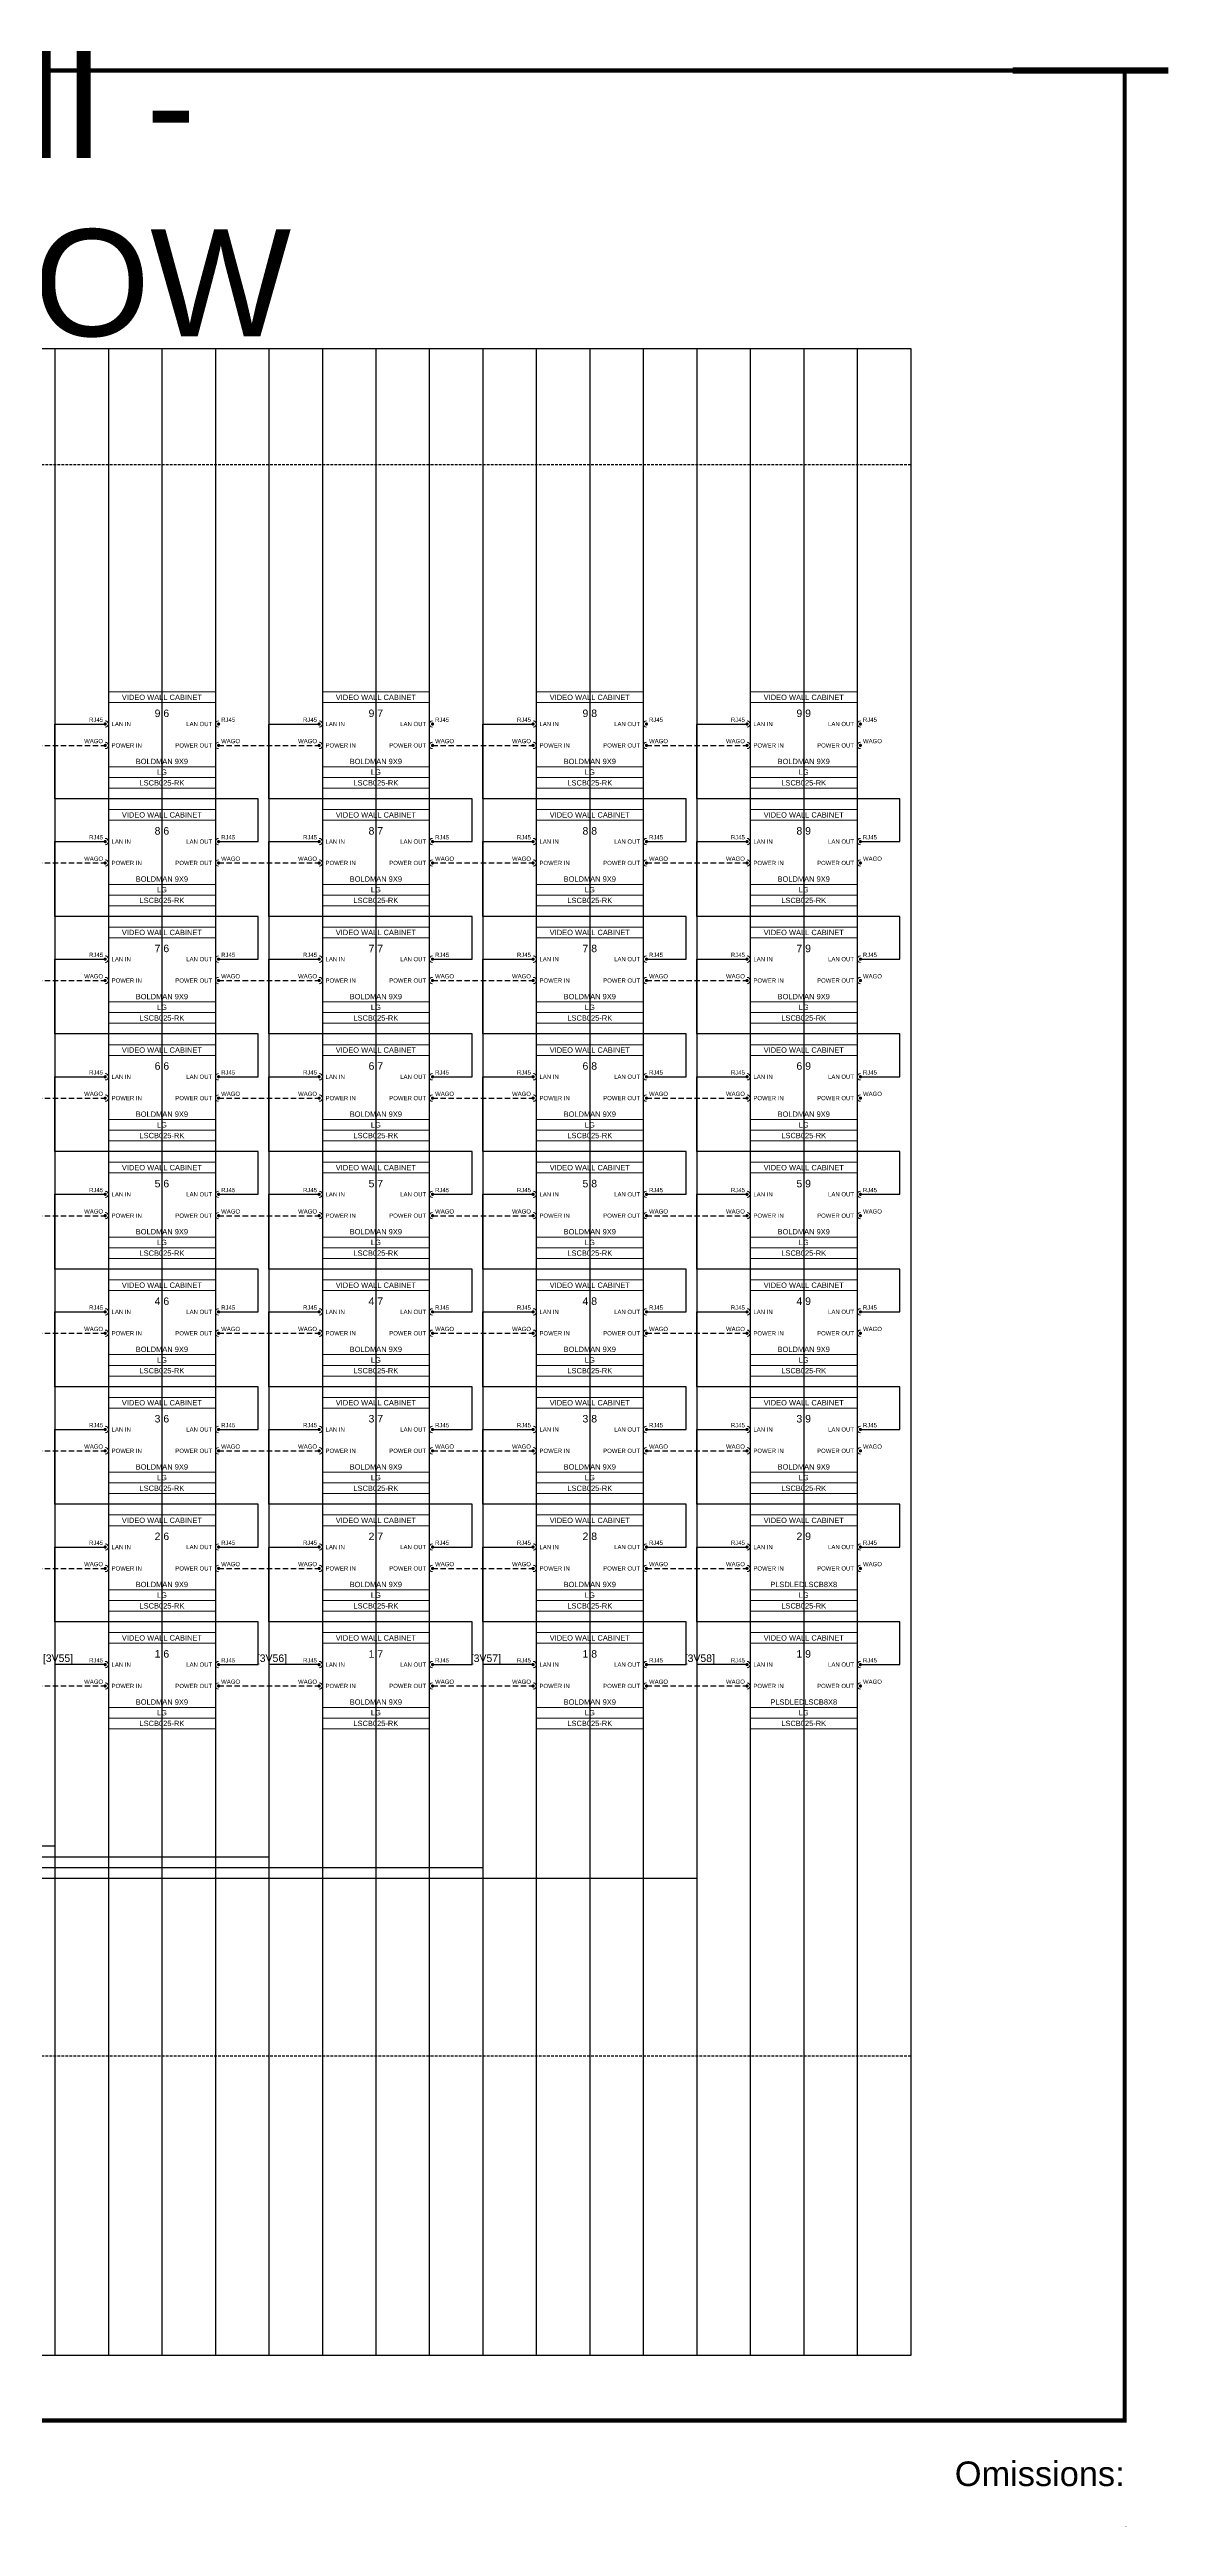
# Model space of a CAD drawing. Header units: millimetres. Extents: x -71336 to -35435, y -26189 to 22712.
# Drawn here: x -47848 to -47323, y -992 to 167 of the extents above; entities that cross this region are included whole.
import ezdxf
from ezdxf.enums import TextEntityAlignment as Align

# ---------------------------------------------------------------- set-up
doc = ezdxf.new("R2018")
doc.units = ezdxf.units.MM
doc.linetypes.add('DASHED', pattern=[0.75, 0.5, -0.25])
doc.linetypes.add('DASHED2', pattern=[0.375, 0.25, -0.125])
for name, color, linetype in [('SC - 3 Core Flex', 7, 'DASHED'), ('SC - Cat - Red - AV', 1, 'Continuous'), ('SC - Text', 7, 'Continuous')]:
    doc.layers.add(name, color=color, linetype=linetype)
doc.layers.add('SC - Equipment', color=7, linetype='Continuous', lineweight=13)
for name, color, linetype, plot in [('SC - Guides', 211, 'Continuous', False), ('SC - Titlesheet - Model', 250, 'Continuous', False), ('SC - Xlines', 252, 'Continuous', False)]:
    doc.layers.add(name, color=color, linetype=linetype, plot=plot)
doc.styles.add('ARIAL', font='arial.ttf')
doc.styles.get("Standard").update_dxf_attribs({"font": 'arial.ttf', "height": 35})

# ---------------------------------------------------------------- blocks, each defined once
blk = doc.blocks.new('LG LSCB025-RK - SCHEMATIC')
at = {"layer": 'SC - Equipment'}
for p, q in [((-25, 0), (25, 0)), ((-25, -45), (-25, 0)), ((25, 0), (25, -45)), ((25, -5), (-25, -5)), ((25, -35), (-25, -35)), ((25, -35), (-25, -35)), ((25, -40), (-25, -40)), ((25, -40), (-25, -40)), ((25, -40), (-25, -40)), ((25, -45), (-25, -45))]:
    blk.add_line(p, q, dxfattribs=at)
at = {"layer": 'SC - Equipment', "const_width": 0.7}
for points in [[(-26.1, -15, 1), (-26.9, -15, 1)], [(26.1, -15, -1), (26.9, -15, -1)], [(-26.1, -25, 1), (-26.9, -25, 1)], [(26.1, -25, -1), (26.9, -25, -1)]]:
    blk.add_lwpolyline(points, format="xyb", close=True, dxfattribs=at)
at = {"layer": 'SC - Equipment'}
for centre, start, end in [((-26.5, -15), 270, 90), ((26.5, -15), 90, 270), ((-26.5, -25), 270, 90), ((26.5, -25), 90, 270)]:
    blk.add_arc(centre, 1.5, start, end, dxfattribs=at)
at = {"ltscale": 5}
for tag, p in [('DESCRIPTION', (0, -2.5)), ('BRACKET', (0, -32.5)), ('MODEL', (0, -42.5)), ('MAKE', (0, -37.5))]:
    blk.add_attdef(tag, text='', height=2.5, dxfattribs=at).set_placement(p, align=Align.MIDDLE_CENTER)
at = {"ltscale": 5, "flags": 1}
for tag, p in [('ROOM_TYPE', (45, -5)), ('LOCATION', (45, -10)), ('RACK_EQUIPMENT_(Y/N)', (45, -15)), ('IP_(Y/N)', (45, -30)), ('POE(WATT)', (45, -35)), ('AMP(@240V)', (45, -40)), ('WATT', (45, -45)), ('WEIGHT(KG)', (45, -55)), ('TRANSFORMER_TAPS', (45, -60)), ('BTU/H', (45, -50))]:
    blk.add_attdef(tag, p, '', height=2.5, dxfattribs=at)
at = {"layer": 'SC - Equipment', "ltscale": 5, "char_height": 2}
for s, insert, width, attachment_point in [('WAGO', (-27.5, -23), 5.774, 6), ('RJ45', (-27.5, -13), 5.774, 6), ('LAN IN', (-23.5, -15), 23.5, 4), ('LAN OUT', (23.5, -15), 23.5, 6), ('WAGO', (27.7, -23), 3.746, 4), ('RJ45', (27.7, -13), 3.746, 4), ('POWER IN', (-23.5, -25), 23.5, 4), ('POWER OUT', (23.5, -25), 23.5, 6)]:
    blk.add_mtext(s, dxfattribs=dict(at, insert=insert, width=width, attachment_point=attachment_point))
blk = doc.blocks.new('*U189')
at = {"layer": 'SC - Guides', "color": 5, "ltscale": 5, "const_width": 2}
blk.add_lwpolyline([(-415.5, 287), (-465.5, 287)], dxfattribs=at)
at = {"layer": 'SC - Titlesheet - Model', "color": 6, "ltscale": 5, "const_width": 1}
blk.add_lwpolyline([(-365.5, -287), (365.5, -287), (365.5, 287), (-365.5, 287)], close=True, dxfattribs=at)
at = {"ltscale": 5, "style": 'ARIAL'}
blk.add_text('Omissions:', height=6, dxfattribs=at).set_placement((365.5, -297), align=Align.TOP_RIGHT)
at = {"layer": 'SC - Titlesheet - Model', "color": 5, "lineweight": 30, "ltscale": 5, "flags": 104}
blk.add_attdef('ADDITIONS', text='', height=5, dxfattribs=at).set_placement((-365.5, -312), align=Align.TOP_LEFT)
blk.add_attdef('CHANGES', text='', height=5, dxfattribs=at).set_placement((0, -312), align=Align.TOP_CENTER)
blk.add_attdef('OMISSIONS', text='', height=5, dxfattribs=at).set_placement((365.5, -312), align=Align.TOP_RIGHT)

msp = doc.modelspace()

# ---------------------------------------------------------------- linework, layer by layer
at = {"color": 31, "linetype": 'DASHED2', "ltscale": 5}
for p, q in [((-47445.154, -27.698), (-48495.154, -27.696)), ((-47445.154, -772.148), (-48495.155, -772.148))]:
    msp.add_line(p, q, dxfattribs=at)
at = {"layer": 'SC - 3 Core Flex', "ltscale": 5}
for points in [[(-47868.654, -158.968), (-47821.654, -158.968)], [(-47768.654, -158.968), (-47721.654, -158.968)], [(-47668.654, -158.968), (-47621.654, -158.968)], [(-47568.654, -158.968), (-47521.654, -158.968)], [(-47868.654, -213.968), (-47821.654, -213.968)], [(-47768.654, -213.968), (-47721.654, -213.968)], [(-47668.654, -213.968), (-47621.654, -213.968)], [(-47568.654, -213.968), (-47521.654, -213.968)], [(-47868.654, -268.968), (-47821.654, -268.968)], [(-47768.654, -268.968), (-47721.654, -268.968)], [(-47668.654, -268.968), (-47621.654, -268.968)], [(-47568.654, -268.968), (-47521.654, -268.968)], [(-47868.654, -323.968), (-47821.654, -323.968)], [(-47768.654, -323.968), (-47721.654, -323.968)], [(-47668.654, -323.968), (-47621.654, -323.968)], [(-47568.654, -323.968), (-47521.654, -323.968)], [(-47868.654, -378.968), (-47821.654, -378.968)], [(-47768.654, -378.968), (-47721.654, -378.968)], [(-47668.654, -378.968), (-47621.654, -378.968)], [(-47568.654, -378.968), (-47521.654, -378.968)], [(-47868.654, -433.968), (-47821.654, -433.968)], [(-47768.654, -433.968), (-47721.654, -433.968)], [(-47668.654, -433.968), (-47621.654, -433.968)], [(-47568.654, -433.968), (-47521.654, -433.968)], [(-47868.654, -488.968), (-47821.654, -488.968)], [(-47768.654, -488.968), (-47721.654, -488.968)], [(-47668.654, -488.968), (-47621.654, -488.968)], [(-47568.654, -488.968), (-47521.654, -488.968)], [(-47868.654, -543.968), (-47821.654, -543.968)], [(-47768.654, -543.968), (-47721.654, -543.968)], [(-47668.654, -543.968), (-47621.654, -543.968)], [(-47568.654, -543.968), (-47521.654, -543.968)], [(-47868.654, -598.968), (-47821.654, -598.968)], [(-47768.654, -598.968), (-47721.654, -598.968)], [(-47668.654, -598.968), (-47621.654, -598.968)], [(-47568.654, -598.968), (-47521.654, -598.968)]]:
    msp.add_lwpolyline(points, dxfattribs=at)
at = {"layer": 'SC - Cat - Red - AV', "ltscale": 5}
for points in [[(-47768.654, -203.968), (-47750.154, -203.968), (-47750.154, -183.968), (-47845.154, -183.968), (-47845.154, -148.968), (-47821.654, -148.968)], [(-47668.654, -203.968), (-47650.154, -203.968), (-47650.154, -183.968), (-47745.154, -183.968), (-47745.154, -148.968), (-47721.654, -148.968)], [(-47568.654, -203.968), (-47550.154, -203.968), (-47550.154, -183.968), (-47645.154, -183.968), (-47645.154, -148.968), (-47621.654, -148.968)], [(-47468.654, -203.968), (-47450.154, -203.968), (-47450.154, -183.968), (-47545.154, -183.968), (-47545.154, -148.968), (-47521.654, -148.968)], [(-47768.654, -258.968), (-47750.154, -258.968), (-47750.154, -238.968), (-47845.154, -238.968), (-47845.154, -203.968), (-47821.654, -203.968)], [(-47668.654, -258.968), (-47650.154, -258.968), (-47650.154, -238.968), (-47745.154, -238.968), (-47745.154, -203.968), (-47721.654, -203.968)], [(-47568.654, -258.968), (-47550.154, -258.968), (-47550.154, -238.968), (-47645.154, -238.968), (-47645.154, -203.968), (-47621.654, -203.968)], [(-47468.654, -258.968), (-47450.154, -258.968), (-47450.154, -238.968), (-47545.154, -238.968), (-47545.154, -203.968), (-47521.654, -203.968)], [(-47768.654, -313.968), (-47750.154, -313.968), (-47750.154, -293.968), (-47845.154, -293.968), (-47845.154, -258.968), (-47821.654, -258.968)], [(-47668.654, -313.968), (-47650.154, -313.968), (-47650.154, -293.968), (-47745.154, -293.968), (-47745.154, -258.968), (-47721.654, -258.968)], [(-47568.654, -313.968), (-47550.154, -313.968), (-47550.154, -293.968), (-47645.154, -293.968), (-47645.154, -258.968), (-47621.654, -258.968)], [(-47468.654, -313.968), (-47450.154, -313.968), (-47450.154, -293.968), (-47545.154, -293.968), (-47545.154, -258.968), (-47521.654, -258.968)], [(-47768.654, -368.968), (-47750.154, -368.968), (-47750.154, -348.968), (-47845.154, -348.968), (-47845.154, -313.968), (-47821.654, -313.968)], [(-47668.654, -368.968), (-47650.154, -368.968), (-47650.154, -348.968), (-47745.154, -348.968), (-47745.154, -313.968), (-47721.654, -313.968)], [(-47568.654, -368.968), (-47550.154, -368.968), (-47550.154, -348.968), (-47645.154, -348.968), (-47645.154, -313.968), (-47621.654, -313.968)], [(-47468.654, -368.968), (-47450.154, -368.968), (-47450.154, -348.968), (-47545.154, -348.968), (-47545.154, -313.968), (-47521.654, -313.968)], [(-47768.654, -423.968), (-47750.154, -423.968), (-47750.154, -403.968), (-47845.154, -403.968), (-47845.154, -368.968), (-47821.654, -368.968)], [(-47668.654, -423.968), (-47650.154, -423.968), (-47650.154, -403.968), (-47745.154, -403.968), (-47745.154, -368.968), (-47721.654, -368.968)], [(-47568.654, -423.968), (-47550.154, -423.968), (-47550.154, -403.968), (-47645.154, -403.968), (-47645.154, -368.968), (-47621.654, -368.968)], [(-47468.654, -423.968), (-47450.154, -423.968), (-47450.154, -403.968), (-47545.154, -403.968), (-47545.154, -368.968), (-47521.654, -368.968)], [(-47768.654, -478.968), (-47750.154, -478.968), (-47750.154, -458.968), (-47845.154, -458.968), (-47845.154, -423.968), (-47821.654, -423.968)], [(-47668.654, -478.968), (-47650.154, -478.968), (-47650.154, -458.968), (-47745.154, -458.968), (-47745.154, -423.968), (-47721.654, -423.968)], [(-47568.654, -478.968), (-47550.154, -478.968), (-47550.154, -458.968), (-47645.154, -458.968), (-47645.154, -423.968), (-47621.654, -423.968)], [(-47468.654, -478.968), (-47450.154, -478.968), (-47450.154, -458.968), (-47545.154, -458.968), (-47545.154, -423.968), (-47521.654, -423.968)], [(-47768.654, -533.968), (-47750.154, -533.968), (-47750.154, -513.968), (-47845.154, -513.968), (-47845.154, -478.968), (-47821.654, -478.968)], [(-47668.654, -533.968), (-47650.154, -533.968), (-47650.154, -513.968), (-47745.154, -513.968), (-47745.154, -478.968), (-47721.654, -478.968)], [(-47568.654, -533.968), (-47550.154, -533.968), (-47550.154, -513.968), (-47645.154, -513.968), (-47645.154, -478.968), (-47621.654, -478.968)], [(-47468.654, -533.968), (-47450.154, -533.968), (-47450.154, -513.968), (-47545.154, -513.968), (-47545.154, -478.968), (-47521.654, -478.968)], [(-47768.654, -588.968), (-47750.154, -588.968), (-47750.154, -568.968), (-47845.154, -568.968), (-47845.154, -533.968), (-47821.654, -533.968)], [(-47668.654, -588.968), (-47650.154, -588.968), (-47650.154, -568.968), (-47745.154, -568.968), (-47745.154, -533.968), (-47721.654, -533.968)], [(-47568.654, -588.968), (-47550.154, -588.968), (-47550.154, -568.968), (-47645.154, -568.968), (-47645.154, -533.968), (-47621.654, -533.968)], [(-47468.654, -588.968), (-47450.154, -588.968), (-47450.154, -568.968), (-47545.154, -568.968), (-47545.154, -533.968), (-47521.654, -533.968)], [(-47821.654, -588.968), (-47845.154, -588.968), (-47845.154, -673.968), (-48445.154, -673.968)], [(-47721.654, -588.968), (-47745.154, -588.968), (-47745.154, -678.968), (-48445.154, -678.968)], [(-47621.654, -588.968), (-47645.154, -588.968), (-47645.154, -683.968), (-48445.154, -683.968)], [(-47521.654, -588.969), (-47545.154, -588.969), (-47545.154, -688.969), (-48445.154, -688.969)]]:
    msp.add_lwpolyline(points, dxfattribs=at)
at = {"layer": 'SC - Xlines', "ltscale": 5, "transparency": 33554687}
msp.add_lwpolyline([(-48645.154, 26.75), (-47445.154, 26.744), (-47445.154, -912.153), (-48645.154, -912.146)], close=True, dxfattribs=at)
at = {"layer": 'SC - Xlines', "ltscale": 5}
for points in [[(-47845.154, 26.747), (-47845.154, -912.151)], [(-47795.154, 26.747), (-47795.154, -912.151)], [(-47745.154, 26.747), (-47745.154, -912.151)], [(-47695.154, 26.747), (-47695.154, -912.151)], [(-47645.154, 26.747), (-47645.154, -912.151)], [(-47595.154, 26.747), (-47595.154, -912.151)], [(-47545.154, 26.747), (-47545.154, -912.151)], [(-47495.154, 26.747), (-47495.154, -912.151)]]:
    msp.add_lwpolyline(points, dxfattribs=at)
at = {"layer": 'SC - Xlines', "color": 250, "ltscale": 5}
for points in [[(-47820.154, 26.745), (-47820.154, -912.151)], [(-47770.154, 26.745), (-47770.154, -912.151)], [(-47720.154, 26.745), (-47720.154, -912.151)], [(-47670.154, 26.745), (-47670.154, -912.151)], [(-47620.154, 26.745), (-47620.154, -912.151)], [(-47570.154, 26.745), (-47570.154, -912.151)], [(-47520.154, 26.745), (-47520.154, -912.151)], [(-47470.154, 26.744), (-47470.154, -912.151)]]:
    msp.add_lwpolyline(points, dxfattribs=at)

# ---------------------------------------------------------------- block references
ref = msp.add_blockref('*U189', (-48045.154, -392.917), dxfattribs=dict(xscale=1.915184678522737, yscale=1.915184678522737, zscale=1.915184678522737))
lines = msp.add_mtext('-', dxfattribs={"layer": 'SC - Titlesheet - Model', "color": 5, "ltscale": 5, "insert": (-47345.154, -990.454), "char_height": 2.5, "attachment_point": 1})
ref.add_attrib('OMISSIONS', '', (-47345.154, -990.454), dxfattribs={"flags": 104}).embed_mtext(lines)
at = {"xscale": 1.453726663415115, "yscale": 1.453726663415115, "zscale": 1.453726663415115}
msp.add_blockref('*U189', (-46720.717, -260.478), dxfattribs=at)
at = {"ltscale": 5}
for p, values in [((-47795.154, -133.968), {'DESCRIPTION': 'VIDEO WALL CABINET', 'MAKE': 'LG', 'MODEL': 'LSCB025-RK', 'BRACKET': 'BOLDMAN 9X9'}), ((-47695.154, -133.968), {'DESCRIPTION': 'VIDEO WALL CABINET', 'MAKE': 'LG', 'MODEL': 'LSCB025-RK', 'BRACKET': 'BOLDMAN 9X9'}), ((-47595.154, -133.968), {'DESCRIPTION': 'VIDEO WALL CABINET', 'MAKE': 'LG', 'MODEL': 'LSCB025-RK', 'BRACKET': 'BOLDMAN 9X9'}), ((-47495.154, -133.968), {'DESCRIPTION': 'VIDEO WALL CABINET', 'MAKE': 'LG', 'MODEL': 'LSCB025-RK', 'BRACKET': 'BOLDMAN 9X9'}), ((-47795.154, -188.968), {'DESCRIPTION': 'VIDEO WALL CABINET', 'MAKE': 'LG', 'MODEL': 'LSCB025-RK', 'BRACKET': 'BOLDMAN 9X9'}), ((-47695.154, -188.968), {'DESCRIPTION': 'VIDEO WALL CABINET', 'MAKE': 'LG', 'MODEL': 'LSCB025-RK', 'BRACKET': 'BOLDMAN 9X9'}), ((-47595.154, -188.968), {'DESCRIPTION': 'VIDEO WALL CABINET', 'MAKE': 'LG', 'MODEL': 'LSCB025-RK', 'BRACKET': 'BOLDMAN 9X9'}), ((-47495.154, -188.968), {'DESCRIPTION': 'VIDEO WALL CABINET', 'MAKE': 'LG', 'MODEL': 'LSCB025-RK', 'BRACKET': 'BOLDMAN 9X9'}), ((-47795.154, -243.968), {'DESCRIPTION': 'VIDEO WALL CABINET', 'MAKE': 'LG', 'MODEL': 'LSCB025-RK', 'BRACKET': 'BOLDMAN 9X9'}), ((-47695.154, -243.968), {'DESCRIPTION': 'VIDEO WALL CABINET', 'MAKE': 'LG', 'MODEL': 'LSCB025-RK', 'BRACKET': 'BOLDMAN 9X9'}), ((-47595.154, -243.968), {'DESCRIPTION': 'VIDEO WALL CABINET', 'MAKE': 'LG', 'MODEL': 'LSCB025-RK', 'BRACKET': 'BOLDMAN 9X9'}), ((-47495.154, -243.968), {'DESCRIPTION': 'VIDEO WALL CABINET', 'MAKE': 'LG', 'MODEL': 'LSCB025-RK', 'BRACKET': 'BOLDMAN 9X9'}), ((-47795.154, -298.968), {'DESCRIPTION': 'VIDEO WALL CABINET', 'MAKE': 'LG', 'MODEL': 'LSCB025-RK', 'BRACKET': 'BOLDMAN 9X9'}), ((-47695.154, -298.968), {'DESCRIPTION': 'VIDEO WALL CABINET', 'MAKE': 'LG', 'MODEL': 'LSCB025-RK', 'BRACKET': 'BOLDMAN 9X9'}), ((-47595.154, -298.968), {'DESCRIPTION': 'VIDEO WALL CABINET', 'MAKE': 'LG', 'MODEL': 'LSCB025-RK', 'BRACKET': 'BOLDMAN 9X9'}), ((-47495.154, -298.968), {'DESCRIPTION': 'VIDEO WALL CABINET', 'MAKE': 'LG', 'MODEL': 'LSCB025-RK', 'BRACKET': 'BOLDMAN 9X9'}), ((-47795.154, -353.968), {'DESCRIPTION': 'VIDEO WALL CABINET', 'MAKE': 'LG', 'MODEL': 'LSCB025-RK', 'BRACKET': 'BOLDMAN 9X9'}), ((-47695.154, -353.968), {'DESCRIPTION': 'VIDEO WALL CABINET', 'MAKE': 'LG', 'MODEL': 'LSCB025-RK', 'BRACKET': 'BOLDMAN 9X9'}), ((-47595.154, -353.968), {'DESCRIPTION': 'VIDEO WALL CABINET', 'MAKE': 'LG', 'MODEL': 'LSCB025-RK', 'BRACKET': 'BOLDMAN 9X9'}), ((-47495.154, -353.968), {'DESCRIPTION': 'VIDEO WALL CABINET', 'MAKE': 'LG', 'MODEL': 'LSCB025-RK', 'BRACKET': 'BOLDMAN 9X9'}), ((-47795.154, -408.968), {'DESCRIPTION': 'VIDEO WALL CABINET', 'MAKE': 'LG', 'MODEL': 'LSCB025-RK', 'BRACKET': 'BOLDMAN 9X9'}), ((-47695.154, -408.968), {'DESCRIPTION': 'VIDEO WALL CABINET', 'MAKE': 'LG', 'MODEL': 'LSCB025-RK', 'BRACKET': 'BOLDMAN 9X9'}), ((-47595.154, -408.968), {'DESCRIPTION': 'VIDEO WALL CABINET', 'MAKE': 'LG', 'MODEL': 'LSCB025-RK', 'BRACKET': 'BOLDMAN 9X9'}), ((-47495.154, -408.968), {'DESCRIPTION': 'VIDEO WALL CABINET', 'MAKE': 'LG', 'MODEL': 'LSCB025-RK', 'BRACKET': 'BOLDMAN 9X9'}), ((-47795.154, -463.968), {'DESCRIPTION': 'VIDEO WALL CABINET', 'MAKE': 'LG', 'MODEL': 'LSCB025-RK', 'BRACKET': 'BOLDMAN 9X9'}), ((-47695.154, -463.968), {'DESCRIPTION': 'VIDEO WALL CABINET', 'MAKE': 'LG', 'MODEL': 'LSCB025-RK', 'BRACKET': 'BOLDMAN 9X9'}), ((-47595.154, -463.968), {'DESCRIPTION': 'VIDEO WALL CABINET', 'MAKE': 'LG', 'MODEL': 'LSCB025-RK', 'BRACKET': 'BOLDMAN 9X9'}), ((-47495.154, -463.968), {'DESCRIPTION': 'VIDEO WALL CABINET', 'MAKE': 'LG', 'MODEL': 'LSCB025-RK', 'BRACKET': 'BOLDMAN 9X9'}), ((-47795.154, -518.968), {'DESCRIPTION': 'VIDEO WALL CABINET', 'MAKE': 'LG', 'MODEL': 'LSCB025-RK', 'BRACKET': 'BOLDMAN 9X9'}), ((-47695.154, -518.968), {'DESCRIPTION': 'VIDEO WALL CABINET', 'MAKE': 'LG', 'MODEL': 'LSCB025-RK', 'BRACKET': 'BOLDMAN 9X9'}), ((-47595.154, -518.968), {'DESCRIPTION': 'VIDEO WALL CABINET', 'MAKE': 'LG', 'MODEL': 'LSCB025-RK', 'BRACKET': 'BOLDMAN 9X9'}), ((-47495.154, -518.968), {'DESCRIPTION': 'VIDEO WALL CABINET', 'MAKE': 'LG', 'MODEL': 'LSCB025-RK', 'BRACKET': 'PLSDLEDLSCB8X8'}), ((-47795.154, -573.968), {'DESCRIPTION': 'VIDEO WALL CABINET', 'MAKE': 'LG', 'MODEL': 'LSCB025-RK', 'BRACKET': 'BOLDMAN 9X9'}), ((-47695.154, -573.968), {'DESCRIPTION': 'VIDEO WALL CABINET', 'MAKE': 'LG', 'MODEL': 'LSCB025-RK', 'BRACKET': 'BOLDMAN 9X9'}), ((-47595.154, -573.968), {'DESCRIPTION': 'VIDEO WALL CABINET', 'MAKE': 'LG', 'MODEL': 'LSCB025-RK', 'BRACKET': 'BOLDMAN 9X9'}), ((-47495.154, -573.968), {'DESCRIPTION': 'VIDEO WALL CABINET', 'MAKE': 'LG', 'MODEL': 'LSCB025-RK', 'BRACKET': 'PLSDLEDLSCB8X8'})]:
    msp.add_blockref('LG LSCB025-RK - SCHEMATIC', p, dxfattribs=at).add_auto_attribs(values)

# ---------------------------------------------------------------- texts
at = {"layer": 'SC - Text', "insert": (-48045.154, 31.747), "char_height": 50, "attachment_point": 8, "style": 'ARIAL'}
msp.add_mtext('LAMBORGHINI - \\PDISPLAY WINDOW', dxfattribs=at)
at = {"layer": 'SC - Text', "char_height": 3.5}
for s, insert, width, attachment_point in [('9:6', (-47795.154, -143.968), 134.02561, 5), ('9:7', (-47695.154, -143.968), 134.02561, 5), ('9:8', (-47595.154, -143.968), 134.02561, 5), ('9:9', (-47495.154, -143.968), 134.02561, 5), ('8:6', (-47795.154, -198.968), 134.02561, 5), ('8:7', (-47695.154, -198.968), 134.02561, 5), ('8:8', (-47595.154, -198.968), 134.02561, 5), ('8:9', (-47495.154, -198.968), 134.02561, 5), ('\\pxt22;7:6', (-47795.154, -253.968), 134.02561, 5), ('7:7', (-47695.154, -253.968), 134.02561, 5), ('7:8', (-47595.154, -253.968), 134.02561, 5), ('7:9', (-47495.154, -253.968), 134.02561, 5), ('6:6', (-47795.154, -308.968), 134.02561, 5), ('6:7', (-47695.154, -308.968), 134.02561, 5), ('6:8', (-47595.154, -308.968), 134.02561, 5), ('6:9', (-47495.154, -308.968), 134.02561, 5), ('5:6', (-47795.154, -363.968), 134.02561, 5), ('5:7', (-47695.154, -363.968), 134.02561, 5), ('5:8', (-47595.154, -363.968), 134.02561, 5), ('5:9', (-47495.154, -363.968), 134.02561, 5), ('4:6', (-47795.154, -418.968), 134.02561, 5), ('4:7', (-47695.154, -418.968), 134.02561, 5), ('4:8', (-47595.154, -418.968), 134.02561, 5), ('4:9', (-47495.154, -418.968), 134.02561, 5), ('3:6', (-47795.154, -473.968), 134.02561, 5), ('3:7', (-47695.154, -473.968), 134.02561, 5), ('3:8', (-47595.154, -473.968), 134.02561, 5), ('3:9', (-47495.154, -473.968), 134.02561, 5), ('2:6', (-47795.154, -528.968), 134.02561, 5), ('2:7', (-47695.154, -528.968), 134.02561, 5), ('2:8', (-47595.154, -528.968), 134.02561, 5), ('2:9', (-47495.154, -528.968), 134.02561, 5), ('[3V55]', (-47836.654, -588.768), 14.6761, 9), ('1:6', (-47795.154, -583.968), 134.02561, 5), ('[3V56]', (-47736.654, -588.769), 14.6761, 9), ('1:7', (-47695.154, -583.968), 134.02561, 5), ('[3V57]', (-47636.654, -588.769), 14.6761, 9), ('1:8', (-47595.154, -583.968), 134.02561, 5), ('[3V58]', (-47536.654, -588.768), 14.6761, 9), ('1:9', (-47495.154, -583.968), 134.02561, 5)]:
    msp.add_mtext(s, dxfattribs=dict(at, insert=insert, width=width, attachment_point=attachment_point))

doc.saveas('drawing.dxf')
